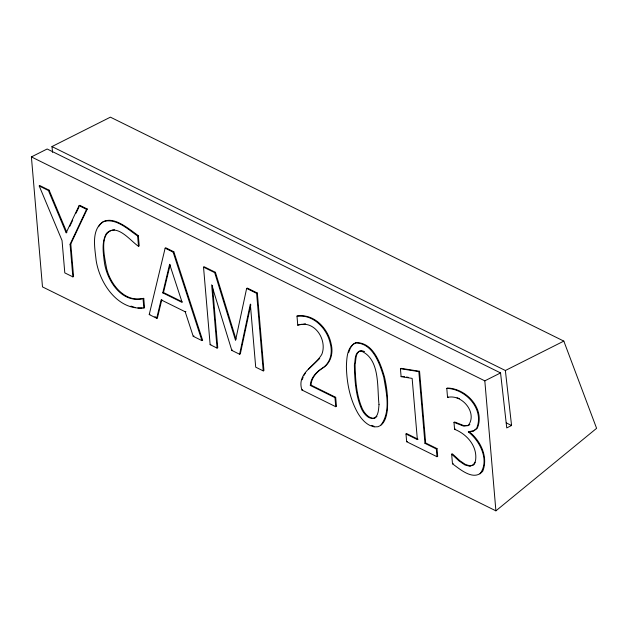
<?xml version="1.0" encoding="UTF-8"?>
<svg xmlns="http://www.w3.org/2000/svg" width="628" height="628" viewBox="0 0 628 628"><rect width="100%" height="100%" fill="white"/><g stroke="black" fill="none" stroke-linecap="round" stroke-linejoin="round"><path stroke-width="0.94" d="M310.295 385.451C310.695 378.135 315.892 372.42 321.724 368.565C330.281 363.526 332.793 353.187 330.375 344.034C327.282 328.719 313.584 314.251 296.989 316.096L297.766 325.21C314.369 319.479 327.549 339.693 321.85 354.255C315.091 366.265 296.361 373.205 301.927 390.004L335.752 406.709L336.459 406.371L335.682 397.312L311.001 385.121L310.295 385.451L334.975 397.642L335.682 397.312M311.001 385.121C311.402 377.805 316.598 372.082 322.431 368.236C330.987 363.188 333.499 352.858 331.082 343.704C328.012 328.263 313.686 313.176 296.989 316.096M217.053 348.077L211.66 284.845L231.811 350.4L239.606 354.247L250.329 304.093L255.706 367.176L263.234 370.889L263.941 370.559L257.331 293.017L247.346 288.087L246.639 288.417L235.555 340.407L214.698 272.646L203.527 267.128L210.144 344.67L217.053 348.077L217.759 347.747L212.452 285.489M250.839 304.713L240.312 353.917L239.606 354.247M149.221 314.573L165.14 248.17L165.847 247.84L173.83 251.781L202.632 340.282L201.926 340.611L193.212 336.302L185.197 311.771L161.129 299.886L156.702 318.27L149.221 314.573L149.927 314.243M162.778 292.868L169.638 264.239L182.159 302.445L162.778 292.868L163.484 292.538L182.026 301.699M163.484 292.538L170.125 264.835M156.702 318.27L157.408 317.941L161.836 299.556M302.186 379.736L303.159 377.122M348.579 352.693L350.149 348.658M87.268 209.022L70.791 243.947L73.57 276.532L72.864 276.862L70.085 244.276L86.554 209.359L87.268 209.022L79.78 205.325L79.073 205.662L66.16 232.807L48.435 190.527L39.226 185.974L39.933 185.645L49.141 190.198L66.866 232.478L66.16 232.807M69.787 226.347L72.699 220.216M76.035 213.206L78.947 207.083M475.278 462.381L474.007 464.602L470.38 465.913L465.568 464.571L459.924 460.732L452.364 453.832L451.658 454.17L452.482 463.809C460.308 469.43 473.897 481.55 482.728 471.236C488.498 457.058 480.546 440.479 469.045 431.609L468.331 431.938C480.012 440.887 489.942 460.614 479.996 473.834M303.968 375.411L305.428 372.906M98.541 226.739C108.55 210.702 128.489 228.843 138.333 235.649L139.212 245.972L138.505 246.302C130.443 240.964 117.028 222.712 106.438 233.381C101.477 242.086 103.212 252.691 104.366 262.166C106.933 280.81 122.091 304.344 143.749 298.347L144.558 307.783C118.205 311.307 99.522 283.346 96.092 260.031C94.797 247.511 90.966 229.809 103.298 221.527C116.423 217.955 127.696 229.181 137.626 235.987L138.505 246.302M350.463 347.849L352.999 344.427L356.084 342.613C373.385 342.456 380.466 363.243 384.493 377.028C386.989 387.884 388.214 399.094 387.327 410.225C386.463 416.545 384.744 424.379 377.938 426.734L374.225 426.899L369.931 425.446A24.154 13.094 65 0 1 358.093 413.514C349.851 399.29 346.735 382.703 346.397 366.422C346.782 358.25 346.892 347.072 355.377 342.943C372.679 342.786 379.759 363.573 383.786 377.357C386.353 392.696 390.954 411.324 381.07 424.952M308.591 369.233L319.731 358.439M376.973 416.325L375.128 417.91L372.828 418.264L370.049 417.392A13.581 7.363 65 0 1 362.544 409.244C356.264 395.31 355.424 379.665 355.079 364.593C356.202 360.095 355.095 353.964 359.585 351.068L361.861 350.707L364.585 351.562M469.846 424.457L468.818 425.313L464.139 425.721L454.688 422.016L453.981 422.346L454.578 429.309C467.287 434.254 478.049 446.948 475.427 461.227L473.3 464.932L469.673 466.243L464.853 464.901L459.217 461.062L451.658 454.17M51.951 146.567L505.367 370.512L511.561 425.501L506.749 427.919L500.555 372.93L47.139 148.993L31.4 156.906L42.484 286.894L495.9 510.839L596.6 428.32L563.818 341.106L110.402 117.161L51.951 146.567L52.603 152.361M31.4 156.906L484.816 380.851L500.555 372.93M505.367 370.512L563.818 341.106M48.435 190.527L49.141 190.198M70.085 244.276L70.791 243.947M137.626 235.987L138.333 235.649M165.14 248.17L173.124 252.111L173.83 251.781M203.527 267.128L204.233 266.798L215.412 272.317L235.979 339.151M214.698 272.646L215.412 272.317M185.197 311.771L185.904 311.441M246.639 288.417L256.624 293.347L257.331 293.017M193.212 336.302L193.919 335.972M210.144 344.67L210.851 344.34M231.811 350.4L232.517 350.071M297.766 325.21L298.473 324.88M301.927 390.004L302.641 389.674M417.361 439.584L412.141 378.394L401.104 376.659L400.429 368.691L401.135 368.361L419.551 371.281L425.666 443.007L437.033 448.62L437.692 456.375L436.986 456.705L406.654 441.727L405.994 433.972L406.701 433.642L418.067 439.255L417.361 439.584L405.994 433.972M401.104 376.659L401.818 376.321M400.429 368.691L418.845 371.611L419.551 371.281M453.981 422.346L463.433 426.051L468.111 425.643C477.947 413.365 462.349 393.819 447.552 397.391L446.783 388.379L447.489 388.041C466.659 388.528 485.42 409.189 477.272 428.225L473.944 430.777L469.045 431.609M447.552 397.391L448.259 397.053M406.654 441.727L407.36 441.398M454.578 429.309L455.284 428.979M418.845 371.611L424.96 443.337L425.666 443.007M424.96 443.337L436.319 448.949L437.033 448.62M452.482 463.809L453.188 463.48M468.331 431.938L473.237 431.106L476.566 428.555C484.714 409.519 465.945 388.858 446.783 388.379M299.36 324.762L302.021 324.393M303.795 324.15L305.569 323.907M142.109 308.058L137.877 308.026M143.749 298.347C125.019 302.939 110.685 284.837 106.619 268.572C104.837 258.084 97.929 231.253 114.571 229.809M402.736 376.47L404.573 376.761M406.41 377.051L408.247 377.334M457.051 397.822L459.563 398.623M371.493 425.399L374.076 426.279M131.001 306.111L135.287 307.587M79.073 205.662L86.554 209.359M506.286 422.895L511.561 425.501M154.912 316.708L157.408 317.941M72.864 276.862L64.802 272.882L62.039 240.508L39.226 185.974M173.124 252.111L201.926 340.611M484.816 380.851L495.9 510.839M436.319 448.949L436.986 456.705M334.975 397.642L335.752 406.709M256.624 293.347L263.234 370.889M143.043 298.685L143.851 308.113M379.014 404.55C378.503 409.228 378.731 415.226 374.421 418.24L372.114 418.593L369.343 417.73A13.581 7.363 65 0 1 361.838 409.574C355.558 395.64 354.718 379.995 354.373 364.923C355.495 360.425 354.388 354.294 358.878 351.397L361.147 351.036C380.403 359.185 376.981 387.633 379.014 404.55"/></g></svg>
